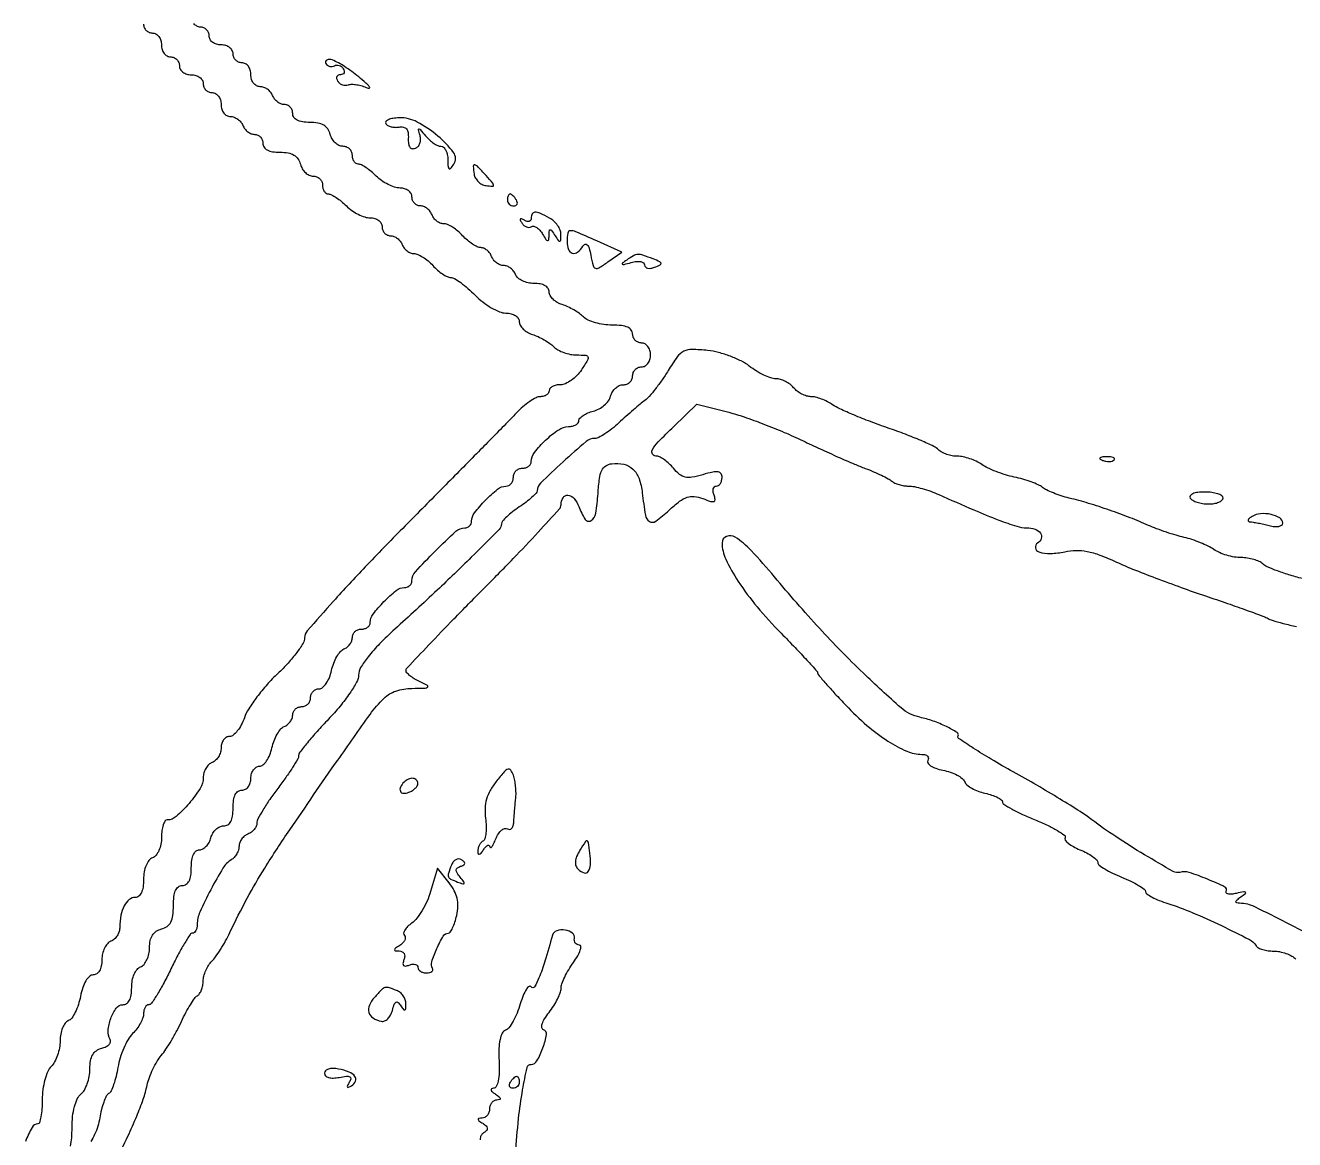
# Model space of a CAD drawing. Extents: x 166 to 1835, y 45 to 1905.
# Drawn here: x 431.2 to 644, y 687.4 to 874.3 of the extents above; entities that cross this region are included whole.
import ezdxf

# ---------------------------------------------------------------- set-up
doc = ezdxf.new("R2010")
doc.units = 0

msp = doc.modelspace()

# ---------------------------------------------------------------- linework, layer by layer
for points in [[(451, 874.5, 0.099038), (451.114514, 873.927543, 0.097945), (451.440625, 873.440625, 0.097945), (451.927543, 873.114514, 0.099038), (452.5, 873, -0.130775), (453.075754, 872.846791, -0.10214), (453.5625, 872.416667, -0.08892), (453.888136, 871.769411, -0.072314), (454, 871, 0.072314), (454.111864, 870.230589, 0.08892), (454.4375, 869.583333, 0.10214), (454.924246, 869.153209, 0.130775), (455.5, 869, -0.099038), (456.072457, 868.885486, -0.097945), (456.559375, 868.559375, -0.097945), (456.885486, 868.072457, -0.099038), (457, 867.5, 0.130775), (457.153209, 866.924246, 0.10214), (457.583333, 866.4375, 0.08892), (458.230589, 866.111864, 0.072314), (459, 866, -0.072314), (459.769411, 865.888136, -0.08892), (460.416667, 865.5625, -0.10214), (460.846791, 865.075754, -0.130775), (461, 864.5, 0.099038), (461.114514, 863.927543, 0.097945), (461.440625, 863.440625, 0.097945), (461.927543, 863.114514, 0.099038), (462.5, 863, -0.130775), (463.075754, 862.846791, -0.10214), (463.5625, 862.416667, -0.08892), (463.888136, 861.769411, -0.072314), (464, 861, 0.072147), (464.112827, 860.222142, 0.0916), (464.441423, 859.576502, 0.104802), (464.937304, 859.151582, 0.125565), (465.531385, 859, -0.088478), (466.159833, 858.887915, -0.06652), (466.782009, 858.559375, -0.065663), (467.303843, 858.073415, -0.081035), (467.638374, 857.5, 0.074185), (467.962529, 856.926569, 0.064359), (468.454091, 856.440625, 0.06686), (469.031441, 856.111903, 0.096313), (469.606989, 856, -0.106859), (470.13847, 855.885101, -0.099462), (470.590803, 855.559375, -0.095925), (470.894051, 855.07263, -0.091732), (471, 854.5, 0.149326), (471.196452, 853.856873, 0.125192), (471.730561, 853.380056, 0.083999), (472.626644, 853.090948, 0.036137), (473.883369, 853, -0.041839), (475.237546, 852.886488, -0.091163), (476.213522, 852.531244, -0.111474), (476.877426, 851.909102, -0.085218), (477.289749, 851, 0.070024), (477.608997, 850.235545, 0.069688), (478.127252, 849.5875, 0.075597), (478.758114, 849.150168, 0.114309), (479.40638, 849, -0.093023), (480.014716, 848.885834, -0.096327), (480.531874, 848.559375, -0.099226), (480.878, 848.072328, -0.105398), (481, 847.5, 0.064853), (481.074694, 846.926543, 0.082425), (481.29375, 846.440625, 0.098894), (481.618646, 846.115568, 0.148195), (482, 846, -0.120635), (482.512642, 845.874488, -0.026952), (483.29375, 845.4125, -0.026473), (484.160928, 844.765585, -0.022886), (485, 844, 0.043841), (485.912834, 843.234602, 0.036641), (487, 842.5875, 0.038133), (488.089956, 842.142753, 0.077955), (489, 842, -0.072314), (489.769411, 841.888136, -0.08892), (490.416667, 841.5625, -0.10214), (490.846791, 841.075754, -0.130775), (491, 840.5, 0.091732), (491.105949, 839.92737, 0.095925), (491.409197, 839.440625, 0.099462), (491.86153, 839.114899, 0.106859), (492.393011, 839, -0.096313), (492.968559, 838.888097, -0.06686), (493.545909, 838.559375, -0.064359), (494.037471, 838.073431, -0.074185), (494.361626, 837.5, 0.073352), (494.684531, 836.926565, 0.064164), (495.172463, 836.440625, 0.066866), (495.744433, 836.11187, 0.097339), (496.313628, 836, -0.103819), (496.967403, 835.862772, -0.036698), (497.817388, 835.4125, -0.03453), (498.705816, 834.765345, -0.034176), (499.5, 834, 0.029486), (500.279523, 833.234569, 0.03189), (501.124434, 832.5875, 0.033678), (501.913485, 832.133123, 0.11428), (502.488321, 832, -0.135452), (503.116787, 831.826564, -0.022332), (504.177298, 831.12691, -0.02314), (505.380262, 830.165775, -0.018614), (506.583333, 829.027778, 0.034152), (507.865453, 827.888317, 0.033065), (509.304167, 826.920486, 0.03488), (510.683494, 826.243385, 0.093839), (511.75, 826.027778, -0.059094), (512.627284, 825.912731, -0.082001), (513.352513, 825.595728, -0.101195), (513.829722, 825.126075, -0.149007), (514, 824.567388, 0.133094), (514.162544, 823.967569, 0.068257), (514.647237, 823.35018, 0.060276), (515.360724, 822.809453, 0.055251), (516.20336, 822.435456, -0.032051), (517.147025, 822.06791, -0.022315), (518.161354, 821.539692, -0.022588), (519.092733, 820.942831, -0.042607), (519.774789, 820.368068, 0.071709), (520.475945, 819.843598, 0.038801), (521.461152, 819.40187, 0.037694), (522.555439, 819.100696, 0.048343), (523.594482, 819, -0.016897), (525.126123, 818.948223, -0.306215), (525.493353, 818.662106, -0.217579), (525.432463, 818.129658, -0.009424), (524.408043, 816.5, -0.047756), (523.641769, 815.543608, -0.045714), (522.697445, 814.734375, -0.049205), (521.725392, 814.17934, -0.105511), (520.88499, 814, 0.051079), (520.163727, 813.926124, 0.071023), (519.553716, 813.70625, 0.091097), (519.1436, 813.381704, 0.181881), (519, 813, -0.143944), (518.887893, 812.618657, -0.099491), (518.572727, 812.29375, -0.083889), (518.101462, 812.074816, -0.066978), (517.545455, 812, 0.119586), (516.815691, 811.82293, 0.029889), (515.753463, 811.192188, 0.028818), (514.591054, 810.302595, 0.025494), (513.487611, 809.25, -0.004624), (511.750478, 807.44864, -0.000322), (506.819148, 802.435205, -0.000458), (500.92959, 796.466241, -0.000344), (494.442156, 789.912399, 0.00496), (488.140504, 783.427602, 0.007629), (482.829883, 777.679969, 0.003228), (478.427327, 772.702525, 0.181383), (478, 771.563312, -0.138444), (477.736355, 770.629388, -0.023064), (476.678283, 769.070783, -0.023772), (475.223281, 767.308043, -0.019077), (473.500539, 765.551682, 0.021815), (471.697477, 763.693192, 0.019771), (470.00015, 761.62448, 0.020224), (468.629546, 759.651381, 0.057878), (467.902714, 758.150769, -0.037128), (467.37909, 756.94486, -0.046777), (466.715105, 755.925538, -0.054124), (466.017506, 755.218936, -0.172601), (465.402175, 755, 0.133978), (464.867465, 754.854102, 0.100467), (464.411889, 754.443928, 0.087306), (464.105331, 753.83037, 0.072423), (464, 753.106989, -0.07271), (463.887915, 752.340293, -0.064008), (463.559375, 751.600966, -0.066864), (463.073537, 750.999607, -0.098143), (462.5, 750.638374, 0.102341), (461.926396, 750.270405, 0.066772), (461.440625, 749.648486, 0.063148), (461.112027, 748.879066, 0.069485), (461, 748.076839, -0.142705), (460.476514, 746.28004, -0.035007), (458.626063, 743.778942, -0.033616), (456.477309, 741.581377, -0.184404), (454.954545, 741, 0.256504), (454.587668, 740.798534, 0.062013), (454.280398, 740.150178, 0.048425), (454.069443, 739.215274, 0.031298), (454, 738.106989, -0.045886), (453.891905, 736.931597, -0.056246), (453.570636, 735.877318, -0.065461), (453.088394, 735.070802, -0.134491), (452.5, 734.638374, 0.136118), (451.901561, 734.195612, 0.067387), (451.421176, 733.373225, 0.056447), (451.105577, 732.28116, 0.042163), (451, 731.031385, -0.034111), (450.912101, 729.744479, -0.073722), (450.635118, 728.794035, -0.111223), (450.190566, 728.212022, -0.176029), (449.606989, 728, 0.174432), (448.57872, 727.630016, 0.099659), (447.737509, 726.592645, 0.074377), (447.183713, 724.997784, 0.046466), (447, 723.025201, -0.075792), (446.887878, 722.289777, -0.064712), (446.559375, 721.576941, -0.066826), (446.07349, 720.993631, -0.09438), (445.5, 720.638374, 0.125259), (444.925762, 720.232199, 0.06413), (444.440625, 719.488259, 0.057561), (444.111542, 718.542288, 0.055002), (444, 717.531385, -0.046498), (443.902736, 716.487752, -0.084128), (443.606335, 715.685039, -0.113854), (443.139756, 715.182501, -0.15005), (442.545313, 715, 0.185838), (441.906476, 714.754067, 0.075107), (441.305146, 714.019358, 0.055795), (440.79114, 712.882099, 0.031903), (440.419044, 711.420161, -0.03176), (440.060864, 710.011214, -0.03742), (439.541206, 708.73705, -0.040735), (438.948158, 707.755455, -0.145893), (438.373731, 707.313173, 0.145402), (437.846951, 706.908383, 0.059455), (437.403534, 706.112033, 0.052037), (437.101686, 705.082931, 0.045363), (437, 703.96444, -0.046312), (436.889506, 702.774065, -0.037259), (436.559375, 701.531072, -0.03855), (436.075223, 700.420619, -0.074434), (435.5, 699.642857, 0.094986), (434.914898, 698.780222, 0.035915), (434.434211, 697.398496, 0.033532), (434.109009, 695.760232, 0.032241), (434, 694.071429, -0.017329), (433.945873, 692.510185, -0.028137), (433.779688, 691.19369, -0.027386), (433.543179, 690.212737, -0.328354), (433.25, 689.992198, 0.270372), (432.310406, 689.430867, 0.029583), (431.183864, 687.068737, 0.03485)], [(438.753401, 686.285907, 0.029329), (438.939408, 687.699543, 0.018049), (439, 689.377555, -0.026785), (439.101027, 691.262054, -0.038419), (439.406759, 692.905617, -0.045033), (439.880674, 694.201015, -0.109775), (440.5, 695, 0.091544), (441.0755, 695.689541, 0.0428), (441.559375, 696.751986, 0.04049), (441.889139, 697.987219, 0.045017), (442, 699.216064, -0.039372), (442.110809, 700.62109, -0.090342), (442.461097, 701.618945, -0.113188), (443.07884, 702.291136, -0.086814), (443.988753, 702.70731, 0.05058), (444.707799, 702.97538, 0.087085), (445.222084, 703.351658, 0.129116), (445.455468, 703.770272, 0.204105), (445.394609, 704.170526, -0.161797), (445.04545, 705.643415, -0.065448), (445.499047, 707.683691, -0.068042), (446.423807, 709.43704, -0.241956), (447.519052, 710, 0.153375), (448.15078, 710.198451, 0.122841), (448.622024, 710.738372, 0.082381), (448.909361, 711.639304, 0.036101), (449, 712.893011, -0.045886), (449.108095, 714.068403, -0.056246), (449.429364, 715.122682, -0.065461), (449.911606, 715.929198, -0.134491), (450.5, 716.361626, 0.128896), (451.074382, 716.774104, 0.063427), (451.559375, 717.539242, 0.056588), (451.888548, 718.515499, 0.053088), (452, 719.562235, -0.050625), (452.121568, 720.759824, -0.091166), (452.490286, 721.67195, -0.104306), (453.117058, 722.313373, -0.083521), (454, 722.710251, 0.089365), (454.947986, 723.149655, 0.121928), (455.563573, 723.857432, 0.088252), (455.899176, 724.953436, 0.030283), (456, 726.616631, -0.027079), (456.083359, 728.154667, -0.077408), (456.360836, 729.186105, -0.129037), (456.834785, 729.779489, -0.161425), (457.5, 730, 0.152103), (458.148955, 730.202091, 0.12651), (458.625, 730.75, 0.082504), (458.911037, 731.677925, 0.033607), (459, 733, -0.034859), (459.088299, 734.264964, -0.073302), (459.365281, 735.207845, -0.109511), (459.807189, 735.788885, -0.177434), (460.383369, 736, 0.129214), (460.951305, 736.149263, 0.073972), (461.514007, 736.5875, 0.065681), (461.986593, 737.235306, 0.060903), (462.289749, 738, -0.070024), (462.608997, 738.764455, -0.069688), (463.127252, 739.4125, -0.075597), (463.758114, 739.849832, -0.114309), (464.40638, 740, 0.134508), (465.114532, 740.194014, 0.137781), (465.617198, 740.720627, 0.089528), (465.910512, 741.637181, 0.032796), (466, 743, -0.033607), (466.088963, 744.322075, -0.082504), (466.375, 745.25, -0.12651), (466.851045, 745.797909, -0.152103), (467.5, 746, 0.130775), (468.075754, 746.153209, 0.10214), (468.5625, 746.583333, 0.08892), (468.888136, 747.230589, 0.072314), (469, 748, -0.069306), (469.106467, 748.764404, -0.085408), (469.417285, 749.4125, -0.1), (469.878837, 749.845831, -0.139529), (470.420545, 750, 0.179807), (471.013668, 750.220422, 0.065126), (471.621719, 750.901099, 0.054101), (472.152299, 751.893589, 0.041684), (472.514841, 753.06757, -0.036696), (472.876431, 754.281216, -0.040032), (473.403603, 755.392495, -0.04368), (474.00717, 756.255568, -0.127386), (474.594296, 756.674558, 0.078828), (475.131665, 756.984909, 0.0653), (475.587074, 757.46472, 0.066683), (475.895001, 758.034143, 0.090889), (476, 758.606989, -0.106859), (476.114899, 759.13847, -0.099462), (476.440625, 759.590803, -0.095925), (476.92737, 759.894051, -0.091732), (477.5, 760, 0.099038), (478.072457, 760.114514, 0.097945), (478.559375, 760.440625, 0.097945), (478.885486, 760.927543, 0.099038), (479, 761.5, -0.093615), (479.108153, 762.072583, -0.096504), (479.417285, 762.559375, -0.099113), (479.878521, 762.885198, -0.10474), (480.420545, 763, 0.179807), (481.013668, 763.220422, 0.065126), (481.621719, 763.901099, 0.054101), (482.152299, 764.893589, 0.041684), (482.514841, 766.06757, -0.036696), (482.876431, 767.281216, -0.040032), (483.403603, 768.392495, -0.04368), (484.00717, 769.255568, -0.127386), (484.594296, 769.674558, 0.078828), (485.131665, 769.984909, 0.0653), (485.587074, 770.46472, 0.066683), (485.895001, 771.034143, 0.090889), (486, 771.606989, -0.106859), (486.114899, 772.13847, -0.099462), (486.440625, 772.590803, -0.095925), (486.92737, 772.894051, -0.091732), (487.5, 773, 0.072285), (488.073203, 773.083304, 0.087226), (488.559375, 773.325784, 0.100452), (488.88439, 773.686124, 0.134215), (489, 774.109053, -0.165283), (489.475867, 775.509277, -0.029896), (491.303315, 777.614066, -0.029821), (493.367677, 779.485479, -0.167277), (494.75, 779.982723, 0.087912), (495.227287, 780.074116, 0.093425), (495.632812, 780.323234, 0.098552), (495.904201, 780.68992, 0.110616), (496, 781.117647, -0.186429), (496.583693, 782.628696, -0.012037), (499.895784, 786.104216, -0.012037), (503.371304, 789.416307, -0.186429), (504.882353, 790, 0.098252), (505.308903, 790.084636, 0.097756), (505.671691, 790.325784, 0.098127), (505.914645, 790.685809, 0.09983), (506, 791.109053, -0.165283), (506.475867, 792.509277, -0.029896), (508.303315, 794.614066, -0.029821), (510.367677, 796.485479, -0.167277), (511.75, 796.982723, 0.11869), (512.226814, 797.104522, 0.099152), (512.632812, 797.43555, 0.090984), (512.905513, 797.92578, 0.081725), (513, 798.5, -0.099038), (513.114514, 799.072457, -0.097945), (513.440625, 799.559375, -0.097945), (513.927543, 799.885486, -0.099038), (514.5, 800, 0.072285), (515.073203, 800.083304, 0.087226), (515.559375, 800.325784, 0.100452), (515.88439, 800.686124, 0.134215), (516, 801.109053, -0.16729), (516.529309, 802.646795, -0.038371), (518.408056, 804.705508, -0.038907), (520.597386, 806.463631, -0.14831), (522.25, 806.982723, 0.054044), (522.919474, 807.061992, 0.073266), (523.485937, 807.283078, 0.092448), (523.866334, 807.605276, 0.172602), (524, 807.980948, -0.192335), (524.167392, 808.400007, -0.057116), (524.706621, 808.851093, -0.048115), (525.484672, 809.262469, -0.036092), (526.405517, 809.565642, 0.063022), (527.362748, 809.938881, 0.05417), (528.251542, 810.554659, 0.056763), (528.943177, 811.307179, 0.093794), (529.311897, 812.084694, -0.073052), (529.622792, 812.816714, -0.070764), (530.133758, 813.437379, -0.075793), (530.759788, 813.856038, -0.109977), (531.40638, 814, 0.093023), (532.014716, 814.114166, 0.096327), (532.531874, 814.440625, 0.099226), (532.878, 814.927672, 0.105398), (533, 815.5, -0.099038), (533.114514, 816.072457, -0.097945), (533.440625, 816.559375, -0.097945), (533.927543, 816.885486, -0.099038), (534.5, 817, 0.130775), (535.075754, 817.153209, 0.10214), (535.5625, 817.583333, 0.08892), (535.888136, 818.230589, 0.072314), (536, 819, 0.072314), (535.888136, 819.769411, 0.08892), (535.5625, 820.416667, 0.10214), (535.075754, 820.846791, 0.130775), (534.5, 821, -0.099038), (533.927543, 821.114514, -0.097945), (533.440625, 821.440625, -0.097945), (533.114514, 821.927543, -0.099038), (533, 822.5, 0.162536), (532.77733, 823.16689, 0.129181), (532.178571, 823.640625, 0.076807), (531.135028, 823.917221, 0.026452), (529.571429, 824, -0.03567), (528.158467, 824.10093, -0.033817), (526.74813, 824.40187, -0.035663), (525.538756, 824.842137, -0.091497), (524.774789, 825.368068, 0.042607), (524.092733, 825.942831, 0.022588), (523.161354, 826.539692, 0.022315), (522.147025, 827.06791, 0.032051), (521.20336, 827.435456, -0.055251), (520.360724, 827.809453, -0.060276), (519.647237, 828.35018, -0.068257), (519.162544, 828.967569, -0.133094), (519, 829.567388, 0.154546), (518.816028, 830.148372, 0.11107), (518.308257, 830.608515, 0.082239), (517.503564, 830.903063, 0.046729), (516.468615, 831, -0.055002), (515.457712, 831.111542, -0.057561), (514.511741, 831.440625, -0.06413), (513.767801, 831.925762, -0.125259), (513.361626, 832.5, 0.075752), (513.035112, 833.073424, 0.064704), (512.53669, 833.559375, 0.066827), (511.949174, 833.888042, 0.094426), (511.361626, 834, -0.094426), (510.774079, 834.111958, -0.066827), (510.186563, 834.440625, -0.064704), (509.68814, 834.926576, -0.075752), (509.361626, 835.5, 0.066335), (509.049157, 836.073493, 0.062181), (508.591437, 836.559375, 0.066534), (508.064266, 836.888534, 0.106724), (507.547999, 837, -0.110949), (506.949237, 837.13452, -0.034692), (506.141964, 837.5875, -0.032745), (505.283939, 838.2346, -0.030909), (504.5, 839, 0.034176), (503.705816, 839.765345, 0.03453), (502.817388, 840.4125, 0.036698), (501.967403, 840.862772, 0.103819), (501.313628, 841, -0.097339), (500.744433, 841.11187, -0.066866), (500.172463, 841.440625, -0.064164), (499.684531, 841.926565, -0.073352), (499.361626, 842.5, 0.074185), (499.037471, 843.073431, 0.064359), (498.545909, 843.559375, 0.06686), (497.968559, 843.888097, 0.096313), (497.393011, 844, -0.106859), (496.86153, 844.114899, -0.099462), (496.409197, 844.440625, -0.095925), (496.105949, 844.92737, -0.091732), (496, 845.5, 0.130775), (495.846791, 846.075754, 0.10214), (495.416667, 846.5625, 0.08892), (494.769411, 846.888136, 0.072314), (494, 847, -0.077955), (493.089956, 847.142753, -0.038133), (492, 847.5875, -0.036641), (490.912834, 848.234602, -0.043841), (490, 849, 0.022886), (489.160928, 849.765585, 0.026473), (488.29375, 850.4125, 0.026952), (487.512642, 850.874488, 0.120635), (487, 851, -0.148195), (486.618646, 851.115568, -0.098894), (486.29375, 851.440625, -0.082425), (486.074694, 851.926543, -0.064853), (486, 852.5, 0.105398), (485.878, 853.072328, 0.099226), (485.531874, 853.559375, 0.096327), (485.014716, 853.885834, 0.093023), (484.40638, 854, -0.114309), (483.758114, 854.150168, -0.075597), (483.127252, 854.5875, -0.069688), (482.608997, 855.235545, -0.070024), (482.289749, 856, 0.085218), (481.877426, 856.909102, 0.111474), (481.213522, 857.531244, 0.091163), (480.237546, 857.886488, 0.041839), (478.883369, 858, -0.036137), (477.626644, 858.090948, -0.083999), (476.730561, 858.380056, -0.125192), (476.196452, 858.856873, -0.149326), (476, 859.5, 0.091732), (475.894051, 860.07263, 0.095925), (475.590803, 860.559375, 0.099462), (475.13847, 860.885101, 0.106859), (474.606989, 861, -0.096313), (474.031441, 861.111903, -0.06686), (473.454091, 861.440625, -0.064359), (472.962529, 861.926569, -0.074185), (472.638374, 862.5, 0.081035), (472.303843, 863.073415, 0.065663), (471.782009, 863.559375, 0.06652), (471.159833, 863.887915, 0.088478), (470.531385, 864, -0.125565), (469.937304, 864.151582, -0.104802), (469.441423, 864.576502, -0.0916), (469.112827, 865.222142, -0.072147), (469, 866, 0.072314), (468.888136, 866.769411, 0.08892), (468.5625, 867.416667, 0.10214), (468.075754, 867.846791, 0.130775), (467.5, 868, -0.099038), (466.927543, 868.114514, -0.097945), (466.440625, 868.440625, -0.097945), (466.114514, 868.927543, -0.099038), (466, 869.5, 0.130775), (465.846791, 870.075754, 0.10214), (465.416667, 870.5625, 0.08892), (464.769411, 870.888136, 0.072314), (464, 871, -0.072314), (463.230589, 871.111864, -0.08892), (462.583333, 871.4375, -0.10214), (462.153209, 871.924246, -0.130775), (462, 872.5, 0.099038), (461.885486, 873.072457, 0.097945), (461.559375, 873.559375, 0.097945), (461.072457, 873.885486, 0.099038), (460.5, 874, -0.130775), (459.924246, 874.153209, -0.10214), (459.4375, 874.583333, -0.08892)], [(645.606947, 781.398204, -0.011579), (643.273087, 782.045306, -0.014344), (641.134499, 782.759514, -0.012695), (639.387912, 783.449824, -0.0962), (638.656947, 783.943053, 0.089818), (638.071077, 784.349261, 0.036036), (637.153339, 784.689522, 0.034197), (636.086828, 784.92202, 0.036585), (635.022506, 785, -0.043393), (633.891548, 785.098337, -0.02879), (632.622728, 785.396799, -0.028985), (631.414718, 785.833033, -0.04903), (630.472506, 786.350805, 0.035605), (629.503327, 786.917731, 0.017434), (628.198174, 787.505655, 0.0172), (626.79289, 788.024966, 0.02388), (625.5, 788.385333, -0.016274), (624.134746, 788.743592, -0.009136), (622.5, 789.26264, -0.009109), (620.866368, 789.847751, -0.014673), (619.5, 790.411788, 0.012672), (616.410393, 791.701677, 0.009551), (612.954721, 792.967213, 0.009549), (609.452401, 794.100125, 0.012648), (606.221651, 794.988901, -0.017365), (604.876951, 795.372502, -0.016817), (603.547457, 795.852156, -0.016996), (602.407784, 796.352738, -0.057548), (601.721651, 796.78561, 0.06409), (601.023158, 797.213654, 0.0178), (599.830735, 797.698497, 0.017662), (598.429541, 798.155493, 0.017677), (597, 798.512302, -0.022272), (595.51542, 798.897368, -0.017639), (593.948701, 799.440311, -0.017975), (592.529003, 800.048628, -0.041788), (591.527494, 800.627774, 0.041388), (590.620362, 801.153311, 0.028927), (589.524147, 801.596909, 0.029306), (588.415892, 801.901346, 0.052421), (587.477494, 802, -0.046377), (586.600909, 802.081482, -0.037274), (585.685325, 802.324939, -0.038559), (584.867166, 802.681982, -0.074345), (584.293825, 803.106175, 0.086506), (583.499779, 803.664484, 0.008463), (581.35534, 804.630657, 0.01051), (578.737064, 805.692753, 0.008137), (575.843825, 806.742548, -0.007548), (572.887598, 807.81126, -0.008475), (570.077825, 808.930066, -0.007886), (567.721177, 809.958998, -0.044389), (566.527494, 810.636373, 0.033911), (565.650849, 811.158385, 0.027436), (564.648241, 811.599435, 0.028235), (563.674411, 811.903999, 0.061742), (562.899938, 812, -0.074974), (562.175282, 812.109275, -0.044534), (561.365374, 812.440625, -0.043459), (560.598451, 812.925965, -0.056809), (560, 813.5, 0.059437), (559.395186, 814.074084, 0.043851), (558.60888, 814.559375, 0.0446), (557.770756, 814.890414, 0.07188), (557.012414, 815, -0.083651), (556.158155, 815.143926, -0.028167), (554.985737, 815.626053, -0.02711), (553.725607, 816.315564, -0.027917), (552.560281, 817.131243, 0.05083), (551.216034, 817.983305, 0.026339), (549.391244, 818.777946, 0.025889), (547.411607, 819.403955, 0.035582), (545.576812, 819.744232, 0.022341), (542.944701, 819.922347, 0.124264), (541.574871, 819.60974, 0.118791), (540.486943, 818.678223, 0.019658), (538.947102, 816.362989, -0.014309), (537.93177, 814.800392, -0.014337), (536.829351, 813.299465, -0.014302), (535.794047, 812.047039, -0.053893), (535.045712, 811.358595, 0.014408), (534.264824, 810.746424, 0.004522), (533.131106, 809.786202, 0.004513), (531.884427, 808.691015, 0.004982), (530.698478, 807.608595, -0.020348), (529.534444, 806.609968, -0.024004), (528.353587, 805.766275, -0.023874), (527.304441, 805.159096, -0.119793), (526.649923, 805, 0.177787), (525.209987, 804.471286, 0.008674), (521.329211, 801.059748, 0.008088), (517.544815, 797.501111, 0.201649), (516.997125, 796.212874, -0.19158), (516.843757, 795.831777, -0.018492), (516.115533, 795.121907, -0.02141), (515.147162, 794.318033, -0.015287), (514, 793.5, 0.017385), (512.852986, 792.67479, 0.023757), (511.884467, 791.849153, 0.021845), (511.166257, 791.113912, 0.183637), (511.002875, 790.688606, -0.196516), (510.596464, 789.704466, -0.002735), (505.946743, 785.052768, -0.00689), (500.233963, 779.553452, -0.00383), (493.127299, 773, 0.014403), (490.568246, 770.538036, 0.026516), (488.657168, 768.371845, 0.030999), (487.39644, 766.559981, 0.133239), (487.03528, 765.308808, -0.122162), (486.723404, 764.132744, -0.023694), (485.566467, 762.244539, -0.023508), (483.948461, 760.089906, -0.018315), (482, 757.902715, 0.008066), (480.08426, 755.839007, 0.011747), (478.46875, 753.954171, 0.007379), (477.189202, 752.34028, 0.165383), (477, 751.783916, -0.133919), (476.848517, 751.228482, -0.008809), (475.971875, 749.799043, -0.012265), (474.840727, 748.117919, -0.00883), (473.5, 746.296206, 0.012141), (472.159644, 744.449509, 0.01578), (471.028125, 742.691935, 0.013446), (470.179997, 741.188249, 0.12227), (470, 740.463187, -0.105906), (469.888491, 739.942639, -0.066589), (469.559375, 739.411849, -0.062367), (469.073487, 738.951688, -0.066907), (468.5, 738.638374, 0.078593), (467.926583, 738.307561, 0.065258), (467.440625, 737.796605, 0.066697), (467.112037, 737.190528, 0.091152), (467, 736.581075, -0.076638), (466.903477, 735.955042, -0.053544), (466.616358, 735.299719, -0.053197), (466.193633, 734.715315, -0.07234), (465.693985, 734.29969, 0.118974), (464.307449, 732.910763, 0.015921), (462.252566, 729.287152, 0.01666), (460.438037, 725.537571, 0.104728), (460, 723.469206, -0.051411), (459.942045, 722.907048, -0.071337), (459.769618, 722.431579, -0.091381), (459.515071, 722.111985, -0.180925), (459.215722, 722, 0.251978), (458.797134, 721.774748, 0.009722), (457.824784, 720.2375, 0.01532), (456.730754, 718.299468, 0.009974), (455.58194, 716, -0.011014), (454.427212, 713.700668, -0.016763), (453.315026, 711.7625, -0.011463), (452.324103, 710.241434, -0.247492), (451.866218, 710, 0.168984), (451.535743, 709.885027, 0.094654), (451.254451, 709.559375, 0.075319), (451.064239, 709.073781, 0.055804), (451, 708.5, -0.090314), (450.871628, 707.795096, -0.035927), (450.45838, 706.899005, -0.034086), (449.861769, 705.972435, -0.036312), (449.156188, 705.156188, 0.064854), (448.404373, 704.179182, 0.029071), (447.671649, 702.730322, 0.028177), (447.064754, 701.086888, 0.034147), (446.69162, 699.487103, -0.019817), (446.385305, 697.979913, -0.02492), (445.978008, 696.61486, -0.024366), (445.534701, 695.531833, -0.145646), (445.134003, 695.080915, 0.140265), (444.737304, 694.643867, 0.026926), (444.311695, 693.649678, 0.02678), (443.928353, 692.39761, 0.021875), (443.650249, 691.024372, -0.035805), (443.321964, 689.607315, -0.033813), (442.790171, 688.223233, -0.035644), (442.148377, 687.064154, -0.090869)], [(446.348145, 683.845708, 0.006725), (448.357182, 687.936548, 0.012473), (449.859016, 691.316681, 0.015287), (450.93094, 694.142202, 0.028418), (451.59671, 696.5, -0.033233), (451.975816, 697.794821, -0.022836), (452.56746, 699.20625, -0.023088), (453.265231, 700.51834, -0.042707), (453.966483, 701.5, 0.030005), (454.738435, 702.524645, 0.01225), (455.666819, 704.001584, 0.012069), (456.589589, 705.641487, 0.015094), (457.362004, 707.207522, -0.014294), (458.080972, 708.671098, -0.017164), (458.842526, 710.002648, -0.016003), (459.551166, 711.070575, -0.100174), (460.02676, 711.516539, 0.110563), (460.400018, 711.881242, 0.050432), (460.714111, 712.490526, 0.046524), (460.927897, 713.227827, 0.047345), (461, 713.987588, -0.06306), (461.103828, 714.807567, -0.039127), (461.418795, 715.726756, -0.038751), (461.879835, 716.599939, -0.055592), (462.425684, 717.282827, 0.041675), (463.083026, 718.059939, 0.014248), (463.905286, 719.287216, 0.014051), (464.739882, 720.699624, 0.015765), (465.460604, 722.104255, -0.012441), (468.366994, 727.86248, -0.0167), (471.300199, 732.918285, -0.010178), (475.511432, 739.353571, -0.001887), (483.540732, 751, -0.003641), (488.966957, 758.687392, -0.044609), (491.311682, 761.409309, -0.113953), (493.308427, 762.616068, -0.074516), (495.972241, 763.06768, 0.003593), (498.21202, 763.126755, 0.176933), (498.617968, 763.290685, 0.519519), (498.587419, 763.540825, 0.010405), (497.25, 764.220495, -0.023888), (496.38839, 764.688, -0.032182), (495.660937, 765.195619, -0.033526), (495.137128, 765.674498, -0.193137), (495, 766.01626, -0.190594), (495.189534, 766.495416, -0.000944), (498.81875, 770.350491, -0.004078), (503.01643, 774.720627, -0.002548), (508, 779.773182, 0.003695), (512.983012, 784.848404, 0.005804), (517.18125, 789.290053, 0.001892), (520.736469, 793.169312, 0.186637), (521, 793.850719, -0.134646), (521.328973, 795.050192, -0.291), (522.147721, 795.465135, -0.196133), (523.176343, 794.92355, -0.08407), (523.977122, 793.560174, 0.051257), (525.060047, 791.405634, 0.422831), (526.026417, 791.207161, 0.205419), (526.818958, 792.448839, 0.024708), (527.195209, 795.75, -0.015757), (527.435596, 798.257106, -0.076246), (527.828826, 799.62823, -0.141998), (528.482247, 800.382918, -0.112447), (529.5, 800.755728, -0.086661), (531.523274, 800.663166, -0.136796), (533.046114, 799.849903, -0.118494), (534.070048, 798.261162, -0.055941), (534.617283, 795.868436, 0.012989), (535.142274, 792.117304, 0.209875), (535.824473, 791.073258, 0.313892), (536.867804, 791.104598, 0.025459), (539.098967, 792.943211, -0.020571), (540.885652, 794.445095, -0.081181), (542.145221, 795.126456, -0.113484), (543.325728, 795.254279, -0.061372), (544.752369, 794.90405, 0.013716), (546.08365, 794.439272, 0.152272), (546.640057, 794.435801, 0.367451), (546.834993, 794.739568, 0.058235), (546.645529, 795.481353, -0.055174), (546.493207, 796.062897, -0.099009), (546.518486, 796.553898, -0.146546), (546.71144, 796.875916, -0.187125), (547.031385, 797, 0.146008), (547.400764, 797.110214, 0.099214), (547.715469, 797.42012, 0.083179), (547.92759, 797.883461, 0.065933), (548, 798.430194, 0.139264), (547.817261, 799.073557, 0.220889), (547.347368, 799.383098, 0.092515), (546.440644, 799.349715, 0.015532), (544.75, 798.913756, -0.0264), (542.95012, 798.491106, -0.098409), (541.792507, 798.51233, -0.119404), (540.853954, 798.968252, -0.048057), (539.839707, 799.983562, 0.029458), (539.124013, 800.755307, 0.032879), (538.347024, 801.407671, 0.034879), (537.61996, 801.866513, 0.123938), (537.089707, 802, -0.218991), (536.350229, 802.340193, -0.314171), (536.280948, 803.033252, -0.064422), (537.303461, 804.412787, -0.008469), (539.881795, 807.001196), (543.76359, 810.76835), (549.131795, 809.377676, -0.019576), (551.682577, 808.609171, -0.008734), (554.97934, 807.408568, -0.00863), (558.427335, 806.01548, -0.011567), (561.5, 804.627191, 0.003935), (564.436697, 803.245985, 0.00364), (567.471875, 801.874222, 0.003633), (570.19193, 800.692215, 0.012138), (572, 799.973414, -0.0111), (573.409614, 799.416404, -0.012145), (574.750937, 798.812882, -0.011645), (575.870758, 798.243506, -0.05761), (576.45, 797.839724, 0.075208), (576.948893, 797.51732, 0.034252), (577.678731, 797.246669, 0.032935), (578.502154, 797.061849, 0.038757), (579.298871, 797, -0.050586), (580.243146, 796.90422, -0.017896), (581.565593, 796.583453, -0.017552), (583.003119, 796.124797, -0.01973), (584.348871, 795.581967, 0.003957), (590.229385, 792.991458, 0.01114), (594.39473, 791.304769, 0.013668), (597.396536, 790.259309, 0.077103), (599.068101, 790, -0.083442), (600.47612, 789.763377, -0.154581), (601.397167, 789.078002, -0.242582), (601.525706, 788.217977, -0.174132), (600.909549, 787.444098, 0.300079), (600.537721, 786.642174, 0.286037), (601.124025, 785.954631, 0.085557), (603.07591, 785.68591, 0.047019), (605.474665, 785.994286, -0.052302), (607.337319, 786.213813, -0.052752), (609.199461, 786.040885, -0.041148), (611.343948, 785.423637, -0.017147), (614.123106, 784.259114, 0.012323), (616.839462, 783.08998, 0.004555), (620.721008, 781.572472, 0.004511), (624.989402, 779.992325, 0.005417), (629.033516, 778.585856, -0.002418), (632.757022, 777.315872, -0.003436), (636.053787, 776.148176, -0.001944), (638.824408, 775.133157, -0.049671), (639.54482, 774.781317, 0.068703), (640.217211, 774.483957, 0.005668), (642.067999, 773.976005, 0.0075), (644.300566, 773.426056, 0.00571)], [(647.880729, 721.075647, 0.003268), (637.425528, 726.370924, 0.113009), (634.760185, 727.015313, -0.068183), (634.284643, 727.08636, -0.394645), (634.166623, 727.285693, -0.164297), (634.357582, 727.602194, -0.020499), (635, 728.102059, 0.013342), (635.756052, 728.673164, 0.486858), (635.754353, 728.86244, 0.214479), (635.467821, 728.93047, 0.006583), (634.24862, 728.680005, -0.028709), (633.418174, 728.547369, -0.072577), (632.808568, 728.574161, -0.180648), (632.522876, 728.747855, -0.315007), (632.507829, 729.012667, 0.442847), (632.297635, 729.743075, 0.01641), (629.373362, 731.063015, 0.020672), (626.325538, 732.175003, 0.144637), (624.759744, 732.208233, -0.199232), (623.629605, 732.352827, -0.004522), (618.840547, 735.15631, -0.010893), (614.002801, 738.192299, -0.017126), (610, 741.028687, 0.020818), (608.040413, 742.395639, 0.005034), (604.68536, 744.486936, 0.005157), (600.784197, 746.809601, 0.005104), (596.822502, 749.059504, -0.006679), (593.141524, 751.165345, -0.011157), (590.109613, 753.04646, -0.004918), (587.647309, 754.686067, -0.401465), (587.559792, 755.096746, 0.416288), (587.421773, 755.672289, 0.023034), (585.630006, 756.652153, 0.02863), (583.405712, 757.585061, 0.032205), (581.17423, 758.215878, -0.127454), (578.008131, 759.802915, -0.012387), (571.640663, 765.651732, -0.015116), (564.339201, 773.139126, -0.011532), (556.793963, 781.75, 0.013597), (552.858211, 786.204362, 0.061085), (550.19868, 788.435019, 0.246693), (548.742255, 788.569647, 0.30366), (548, 787.460162, 0.112018), (548.615797, 784.745996, 0.03325), (550.716176, 781.014574, 0.029365), (553.868684, 776.761571, 0.020064), (557.910696, 772.305465, -0.003334), (560.24485, 769.899084, -0.005264), (562.211267, 767.800796, -0.001573), (563.886459, 765.963545, -0.186143), (564, 765.669129, 0.179013), (564.107877, 765.377473, 0.002355), (565.395313, 763.88947, 0.006417), (566.929391, 762.178021, 0.004127), (568.75, 760.231115, 0.02464), (572.296908, 756.850585, 0.034812), (575.789909, 754.236181, 0.040265), (578.968212, 752.530944, 0.103353), (581.509357, 752, -0.064563), (582.079695, 751.926046, -0.136263), (582.461805, 751.7028, -0.19144), (582.598802, 751.37223, -0.143001), (582.492741, 750.988255, 0.292396), (582.499466, 750.550402, 0.102916), (582.966172, 750.087415, 0.062367), (583.843268, 749.661873, 0.032448), (585.019672, 749.346066, -0.033632), (586.262714, 749.009214, -0.038502), (587.392098, 748.519907, -0.042024), (588.264448, 747.961, -0.138523), (588.669488, 747.418917, 0.129872), (589.060917, 746.876049, 0.042941), (589.877622, 746.314955, 0.039376), (590.930782, 745.82246, 0.035642), (592.08354, 745.481652, -0.024723), (593.200724, 745.177699, -0.036247), (594.14329, 744.792962, -0.039927), (594.819032, 744.388073, -0.242379), (595, 744.036688, 0.259289), (595.228512, 743.625662, 0.012827), (596.612628, 742.814062, 0.018015), (598.38594, 741.916276, 0.011769), (600.489796, 741.004141, -0.014208), (602.560664, 740.094283, -0.024236), (604.22682, 739.203756, -0.021828), (605.420945, 738.416338, -0.39298), (605.502506, 738.004054, 0.313494), (605.52314, 737.622363, 0.058614), (606.04308, 737.095391, 0.04434), (606.902007, 736.524759, 0.026276), (608.012709, 735.994736, -0.023673), (609.156766, 735.456085, -0.032696), (610.122483, 734.860348, -0.034211), (610.818875, 734.289667, -0.20685), (611, 733.870583, 0.233579), (611.213502, 733.438495, 0.024163), (612.175, 732.774155, 0.026061), (613.467581, 732.060957, 0.017871), (615, 731.383323, -0.016403), (616.532543, 730.711004, -0.024214), (617.825, 730.013909, -0.02142), (618.796003, 729.369537, -0.239973), (619, 728.968972, 0.249196), (619.203027, 728.586905, 0.02605), (620.101562, 728.046068, 0.027439), (621.313251, 727.483206, 0.018482), (622.75, 726.970049, -0.023119), (626.803079, 725.479927, -0.011961), (631.727195, 723.266394, -0.006762), (636.420833, 720.941483, -0.136791), (637.578382, 719.873175, 0.139693), (637.946903, 719.536931, 0.04264), (638.655568, 719.256495, 0.038971), (639.540978, 719.064364, 0.033958), (640.487588, 719, -0.048979), (641.493298, 718.901246, -0.037817), (642.555318, 718.605769, -0.038863), (643.513784, 718.172393, -0.070885), (644.199207, 717.657936, 0.046875)], [(513.345056, 685.021814, -0.00914), (513.875511, 690.899537, -0.016321), (514.5571, 695.70404, -0.010703), (515.298679, 699.459291, -0.352169), (515.971154, 700, 0.271205), (516.962957, 700.580673, 0.041022), (517.959637, 702.756984, 0.042669), (518.559518, 704.992405, 0.372394), (518.074707, 705.808431, -0.280802), (517.788789, 706.146826, -0.115509), (517.83622, 706.770036, -0.063384), (518.243472, 707.65206, -0.026846), (518.99443, 708.720049, 0.025054), (519.762037, 709.803449, 0.025656), (520.410864, 710.949854, 0.026482), (520.867652, 711.998636, 0.089693), (521, 712.730488, -0.087839), (521.133033, 713.481897, -0.023002), (521.607503, 714.615316, -0.022639), (522.276506, 715.876489, -0.02145), (523.068094, 717.09563, 0.023135), (523.7869, 718.210882, 0.048703), (524.214933, 719.146841, 0.091272), (524.308431, 719.767346, 0.404731), (524.068094, 720, -0.110338), (523.680366, 720.086617, -0.125438), (523.38719, 720.328167, -0.119552), (523.236348, 720.690895, -0.094348), (523.25, 721.117163, 0.296957), (522.919462, 722.002902, 0.122503), (521.68179, 722.515284, 0.112066), (520.273309, 722.410179, 0.256961), (519.556055, 721.670595, -0.006921), (518.291863, 717.288639, -0.023704), (517.297669, 714.496873, -0.044276), (516.521974, 712.999626, -0.553307), (515.998138, 713.003012, 0.426558), (515.649377, 713.077656, 0.101498), (515.185796, 712.602394, 0.048309), (514.658664, 711.575144, 0.021621), (514.159825, 710.139112, -0.024681), (513.613651, 708.597303, -0.029911), (512.94704, 707.215925, -0.030947), (512.261309, 706.14911, -0.143786), (511.68555, 705.709576, 0.188179), (511.136644, 705.209968, 0.062766), (510.773096, 704.165671, 0.044201), (510.586833, 702.637545, 0.019648), (510.599722, 700.606093, -0.018075), (510.618368, 698.641015, -0.043773), (510.453163, 697.200014, -0.067231), (510.132706, 696.282135, -0.278746), (509.655035, 695.984687, 0.134587), (509.344987, 695.895255, 0.353562), (509.272401, 695.69182, 0.133968), (509.487642, 695.379432, 0.031859), (510, 695, -0.021149), (510.621859, 694.559769, -0.167501), (510.8125, 694.269141, -0.405416), (510.704915, 694.081977, -0.066727), (510.25, 694.015313, 0.118755), (509.773192, 693.894248, 0.099323), (509.367188, 693.563873, 0.09112), (509.094491, 693.07407, 0.081749), (509, 692.5, -0.081749), (508.905509, 691.92593, -0.09112), (508.632812, 691.436127, -0.099323), (508.226808, 691.105752, -0.118755), (507.75, 690.984687, 0.036027), (507.203613, 690.938533, 0.404034), (507.084092, 690.780177, 0.207783), (507.225857, 690.53886, 0.016284), (507.856763, 690.109687, -0.043884), (508.427154, 689.673825, -0.171994), (508.632491, 689.288798, -0.220943), (508.525237, 688.923552, -0.074313), (508.090451, 688.555902, 0.081478), (507.70499, 688.220429, 0.091987), (507.466282, 687.792242, 0.100691), (507.409645, 687.339339, 0.119889)]]:
    msp.add_lwpolyline(points, format="xyb")
for points in [[(481.564335, 867.895903, 0.091677), (481.848954, 867.581943, 0.095907), (482.22278, 867.396589, 0.099472), (482.627235, 867.367912, 0.106922), (483, 867.5, -0.117181), (483.376993, 867.625047, -0.100558), (483.793158, 867.577624, -0.092847), (484.184813, 867.364134, -0.08344), (484.489919, 867.016312, -0.086767), (484.645155, 866.628186, -0.165631), (484.605103, 866.298542, -0.179156), (484.377295, 866.078941, -0.103494), (484, 866, 0.10856), (483.625083, 865.917628, 0.182085), (483.401519, 865.690744, 0.161528), (483.368133, 865.349468, 0.08289), (483.532624, 864.947214, 0.091637), (483.868577, 864.576567, 0.078674), (484.332419, 864.32637, 0.078814), (484.850054, 864.231994, 0.092535), (485.341641, 864.312086, -0.092632), (485.925608, 864.407115, -0.035598), (486.747232, 864.329167, -0.033735), (487.64919, 864.114937, -0.03531), (488.5, 863.783735, 0.181159), (488.842613, 863.755099, 0.531823), (488.90289, 863.938099, 0.046792), (488.273593, 864.609709, 0.010196), (487.063029, 865.637667, 0.024401), (484.682483, 867.390996, 0.049125), (482.62464, 868.482965, 0.20642), (481.738861, 868.467517, 0.452526)], [(491.609838, 857.822279, 0.127591), (491.939124, 857.507163, 0.061487), (492.483814, 857.285312, 0.055038), (493.144737, 857.18272, 0.051967), (493.825407, 857.22348, -0.089205), (494.568058, 857.212867, -0.173669), (495.071133, 856.913945, -0.137647), (495.342927, 856.300678, -0.048945), (495.387219, 855.334041, 0.042792), (495.417444, 854.432414, 0.125555), (495.639752, 853.857283, 0.200361), (496.035039, 853.611291, 0.132667), (496.574077, 853.6668, 0.121639), (497.030314, 853.984652, 0.093794), (497.339639, 854.508771, 0.085075), (497.455397, 855.158227, 0.07719), (497.355223, 855.832759, -0.008227), (497.069057, 856.809319, -0.523405), (497.166213, 856.925657, -0.196892), (497.394289, 856.807441, -0.003656), (498.278608, 855.75, 0.035196), (498.914484, 855.08034, 0.036314), (499.631737, 854.514063, 0.038874), (500.322647, 854.120301, 0.110521), (500.860243, 854, -0.188345), (501.296651, 853.829563, -0.088192), (501.669694, 853.339062, -0.068357), (501.925403, 852.61105, -0.048657), (502.015313, 851.75, 0.011348), (502.050735, 850.549617, 0.222761), (502.220467, 850.231831, 0.404852), (502.485399, 850.265792, 0.022868), (503.018712, 851, 0.315119), (502.964098, 852.946208, 0.057626), (500.358608, 855.722237, 0.054852), (496.866264, 858.072505, 0.128498), (493.823316, 858.775913, 0.030915), (492.804523, 858.683733, 0.063775), (492.036894, 858.463478, 0.118949), (491.633018, 858.160519, 0.321431)], [(506.421612, 849.333129, 0.09263), (506.646753, 848.67682, 0.072374), (507.109412, 848.080312, 0.071263), (507.731133, 847.632391, 0.084275), (508.419513, 847.408934, 0.016801), (509.480636, 847.289449, 0.435285), (509.671436, 847.464567, 0.18237), (509.53755, 847.827239, 0.005286), (508.431397, 849.075805, 0.00571), (506.982671, 850.640342, 0.172957), (506.512934, 850.878874, 0.473108), (506.278537, 850.657664, 0.019066)], [(512, 845, 0.105053), (512.081062, 844.618444, 0.099167), (512.311086, 844.29375, 0.09642), (512.654762, 844.076123, 0.093332), (513.059017, 844, 0.108972), (513.413961, 844.078288, 0.182303), (513.6254, 844.29375, 0.161196), (513.656512, 844.6179, 0.082592), (513.5, 845, 0.029505), (513.231006, 845.382774, 0.035638), (512.933975, 845.70625, 0.038439), (512.65171, 845.934461, 0.151918), (512.440983, 846, 0.210953), (512.272352, 845.92554, 0.081139), (512.129539, 845.70625, 0.061769), (512.032345, 845.382849, 0.042167)], [(516, 841.940983, -0.132745), (515.906838, 841.596262, -0.19028), (515.660863, 841.40265, -0.143226), (515.287383, 841.400314, -0.068937), (514.845492, 841.595492, 0.028948), (514.383813, 841.845132, 0.323892), (514.19018, 841.808164, 0.309012), (514.158708, 841.608429, 0.02762), (514.41459, 841.138197, 0.072616), (514.756422, 840.731164, 0.087419), (515.181035, 840.46915, 0.100489), (515.620313, 840.390043, 0.133648), (516.007638, 840.50472, -0.194268), (516.417993, 840.575084, -0.090705), (516.924552, 840.363979, -0.069127), (517.449492, 839.909294, -0.047974), (517.908131, 839.271032, 0.011486), (518.456423, 838.377107, 0.190003), (518.73519, 838.177201, 0.441925), (518.920554, 838.300148, 0.030619), (518.984904, 839, -0.013503), (519.03451, 839.862113, -0.38968), (519.184568, 840, -0.246147), (519.410146, 839.881787, -0.007917), (520, 839, 0.010614), (520.566956, 838.162256, 0.300974), (520.799609, 838.072043, 0.336657), (520.952901, 838.251645, 0.012031), (520.984687, 839.214816, 0.096904), (520.84815, 839.947353, 0.058007), (520.427313, 840.72999, 0.055039), (519.804341, 841.441409, 0.062637), (519.065741, 841.964816, 0.015552), (517.462603, 842.759677, 0.109678), (516.616769, 842.940587, 0.281932), (516.170357, 842.662341, 0.116479)], [(522, 838, 0.085522), (522.226498, 836.685475, 0.243571), (522.884762, 836.070143, 0.241009), (523.773478, 836.249493, 0.084273), (524.66978, 837.25, -0.149051), (525.043868, 837.573172, -0.330981), (525.39102, 837.494564, -0.110071), (525.704362, 836.906528, -0.021196), (525.978797, 835.7235, 0.015269), (526.359875, 833.987569, 0.241543), (526.746767, 833.547016, 0.236882), (527.335343, 833.599561, 0.014715), (528.84019, 834.593375), (531.18038, 836.239751), (526.980986, 838.119875, 0.003445), (523.477498, 839.659544, 0.108228), (522.556606, 839.838134, 0.361939), (522.114659, 839.451607, 0.039433)], [(532, 834.919181, 0.011991), (531.262105, 834.375733, 0.538239), (531.274156, 834.216446, 0.192299), (531.556159, 834.180214, 0.005506), (532.75, 834.501881, -0.038236), (533.639184, 834.680061, -0.074792), (534.359773, 834.659898, -0.120011), (534.824747, 834.454392, -0.233025), (535, 834.098772, 0.193912), (535.13719, 833.75833, 0.144677), (535.492585, 833.556118, 0.096171), (536.034644, 833.535409, 0.05326), (536.676885, 833.706251, 0.016882), (537.625465, 834.107493, 0.340789), (537.761104, 834.368047, 0.249101), (537.551512, 834.635235, 0.010996), (536.426885, 835.104581, 0.01213), (534.723263, 835.724736, 0.091935), (533.880206, 835.844829, 0.117691), (533.140393, 835.635164, 0.025092)], [(611.8125, 801.316886, 0.051402), (612.359369, 801.160852, 0.05415), (612.916927, 801.123424, 0.060344), (613.402231, 801.202593, 0.126455), (613.729167, 801.395833, 0.296942), (613.77538, 801.614691, 0.208169), (613.592839, 801.799335, 0.077125), (613.112848, 801.910055, 0.028489), (612.416667, 801.921053, 0.018894), (611.670344, 801.862007, 0.168741), (611.37858, 801.720685, 0.470617), (611.395823, 801.538436, 0.054073)], [(626.5, 795, 0.130646), (626.906663, 794.615492, 0.045439), (627.653525, 794.29375, 0.041396), (628.57934, 794.073842, 0.037634), (629.559017, 794, 0.039081), (630.49372, 794.07317, 0.058208), (631.282961, 794.29375, 0.076538), (631.820624, 794.617207, 0.222681), (632, 795, 0.257909), (631.787575, 795.384428, 0.061379), (631.101414, 795.70625, 0.048032), (630.112882, 795.927265, 0.031003), (628.940983, 796, 0.027979), (627.756294, 795.933656, 0.069343), (626.916013, 795.718784, 0.145541), (626.509855, 795.391769, 0.297719)], [(636.860698, 791.892745, 0.031943), (636.400073, 791.557872, 0.124054), (636.193455, 791.275364, 0.341776), (636.24562, 791.089794, 0.153474), (636.5, 791.001658, -0.032225), (637.030221, 790.951998, -0.008559), (637.867188, 790.804075, -0.008645), (638.815233, 790.602664, -0.008803), (639.75, 790.369714, 0.040005), (640.612181, 790.211158, 0.06925), (641.339062, 790.237612, 0.105333), (641.823016, 790.433466, 0.249055), (642, 790.766737, 0.260845), (641.501483, 791.657302, 0.083813), (640.045374, 792.243834, 0.073891), (638.275183, 792.364703, 0.121952)], [(510.132099, 747.440807, 0.03747), (509.117607, 745.930904, 0.058275), (508.5071, 744.488074, 0.06045), (508.25939, 742.982943, 0.044108), (508.337063, 741.288095, -0.026765), (508.442312, 739.982463, -0.035529), (508.389788, 738.792462, -0.038385), (508.207742, 737.855336, -0.189371), (507.891196, 737.432755, 0.083761), (507.55126, 737.134184, 0.054308), (507.266287, 736.693909, 0.052944), (507.07555, 736.187405, 0.066904), (507.015313, 735.690983, 0.102799), (507.095709, 735.327599, 0.37991), (507.292684, 735.239151, 0.147021), (507.597454, 735.445888, 0.027275), (508, 736, -0.031839), (508.379027, 736.511856, -0.106555), (508.707739, 736.765625, -0.297726), (508.928676, 736.73593, -0.197488), (509.048074, 736.5, 0.383705), (509.176378, 736.378175, 0.240429), (509.3763, 736.473559, 0.051801), (509.691687, 736.987711, 0.016324), (510.054928, 737.814245, -0.045328), (510.484089, 738.654906, -0.072727), (511.006672, 739.265597, -0.103478), (511.534961, 739.562188, -0.218093), (511.991541, 739.505228, 0.169333), (512.380641, 739.418997, 0.179192), (512.728244, 739.596448, 0.117602), (512.978144, 740.043169, 0.057532), (513.083333, 740.690983, -0.005936), (513.132158, 741.53325, -0.003101), (513.211934, 742.581236, -0.003083), (513.307074, 743.655384, -0.004713), (513.4041, 744.585564, 0.032551), (513.449052, 745.515917, 0.021207), (513.385393, 746.589864, 0.021336), (513.2333, 747.63669, 0.037624), (513.006998, 748.480049, 0.06217), (512.570725, 749.357192, 0.345863), (512.104309, 749.51129, 0.130117), (511.466974, 749.069957, 0.009962)], [(494.666667, 747.333333, 0.0791), (494.060596, 746.497758, 0.235886), (494.056232, 745.811011, 0.280386), (494.579788, 745.477556, 0.096999), (495.5, 745.638374, 0.048303), (496.073796, 745.924763, 0.053891), (496.559375, 746.307216, 0.061199), (496.891374, 746.723081, 0.13875), (497, 747.106989, 0.191777), (496.767855, 747.689978, 0.180985), (496.19172, 747.971699, 0.130128), (495.407226, 747.843408, 0.091378)], [(524.167898, 735.92156, 0.034438), (523.61417, 734.869066, 0.083421), (523.398368, 734.020419, 0.113458), (523.500336, 733.314189, 0.104391), (523.901231, 732.698769, 0.119419), (524.860314, 732.1138, 0.328661), (525.568199, 732.352404, 0.149431), (525.930067, 733.466936, 0.035084), (525.825244, 735.448035, 0.005394), (525.585562, 737.228828, 0.295127), (525.372483, 737.472492, 0.328962), (525.08379, 737.364708, 0.006171)], [(502.604785, 733.412469, 0.012866), (502.107734, 732.010345, 0.168123), (502.117629, 731.466269, 0.197026), (502.463888, 731.087346, 0.018736), (503.641444, 730.584097, 0.013231), (504.513244, 730.275761, 0.35424), (504.727639, 730.358279, 0.301218), (504.712009, 730.607419, 0.01123), (504.099706, 731.379862, -0.029289), (503.558993, 732.115015, -0.153136), (503.425796, 732.593146, -0.234572), (503.613882, 732.943209, -0.073934), (504.159008, 733.219669, 0.046755), (504.671956, 733.445786, 0.236445), (504.842812, 733.696707, 0.243285), (504.741993, 733.978261, 0.049057), (504.305531, 734.311172, 0.137233), (503.840739, 734.445233, 0.124175), (503.353853, 734.326581, 0.104605), (502.918292, 733.963735, 0.075484)], [(499.114586, 728.988116, -0.032114), (498.520909, 727.388118, -0.028931), (497.708997, 725.81845, -0.030098), (496.813587, 724.496559, -0.076205), (495.97706, 723.696485, 0.039915), (495.276571, 723.117404, 0.065452), (494.799684, 722.514837, 0.094358), (494.605617, 721.984202, 0.241501), (494.727401, 721.605932, -0.184481), (494.882081, 721.26006, -0.122266), (494.800025, 720.827911, -0.088537), (494.481376, 720.369641, -0.055728), (493.97104, 719.96094, 0.012582), (493.230396, 719.466025, 0.212235), (493.083057, 719.219272, 0.413912), (493.209297, 719.058233, 0.02745), (493.856989, 719.015313, -0.112653), (494.342746, 718.898681, -0.153771), (494.665383, 718.588849, -0.136393), (494.775295, 718.118103, -0.081346), (494.657916, 717.550928, 0.051615), (494.492937, 716.938818, 0.240886), (494.601855, 716.601855, 0.240886), (494.938818, 716.492937, 0.051615), (495.550928, 716.657916, -0.056243), (496.105779, 716.801983, -0.100558), (496.574335, 716.774415, -0.147458), (496.881704, 716.585112, -0.183513), (497, 716.273655, 0.152664), (497.112108, 715.915041, 0.098161), (497.427703, 715.609553, 0.080886), (497.899299, 715.403454, 0.06273), (498.456011, 715.333333, 0.051791), (498.980651, 715.387822, 0.112482), (499.346634, 715.556113, 0.186697), (499.497919, 715.804741, 0.184828), (499.443307, 716.091731, -0.218447), (499.309136, 717.173162, -0.028307), (500.157681, 719.40515, -0.027248), (501.243233, 721.519217, -0.266539), (502.08106, 722, 0.251233), (502.415559, 722.179398, 0.036008), (502.810945, 722.879243, 0.033784), (503.191373, 723.846481, 0.02275), (503.498499, 724.993167, 0.044344), (503.695372, 726.527983, 0.067343), (503.567252, 727.864945, 0.06669), (503.0868, 729.129071, 0.042558), (502.221842, 730.445103), (500.287774, 732.903871)], [(489.705578, 711.227161, 0.081886), (488.858596, 709.912003, 0.172639), (488.778579, 708.716671, 0.18235), (489.466903, 707.784036, 0.092414), (490.836113, 707.221296, 0.153684), (491.388214, 707.276321, 0.091888), (491.942077, 707.645225, 0.076077), (492.414022, 708.268501, 0.060186), (492.724851, 709.05583, -0.021738), (493.03685, 710.067132, -0.18198), (493.340703, 710.425881, -0.332992), (493.683751, 710.379339, -0.057085), (494.123425, 709.834535, 0.018543), (494.568703, 709.186528, 0.330168), (494.797142, 709.117396, 0.296216), (494.94991, 709.317978, 0.016405), (494.984687, 710.143011, 0.087593), (494.872255, 710.816475, 0.067105), (494.530852, 711.481691, 0.066542), (494.021724, 712.038086, 0.082797), (493.418213, 712.393011, 0.014943), (492.057761, 712.868939, 0.153927), (491.469988, 712.869635, 0.124844), (490.934506, 712.539356, 0.00854)], [(481.333333, 698.5, 0.207011), (481.519496, 698.069624, 0.121897), (482.016382, 697.790583, 0.077265), (482.804432, 697.69966, 0.0374), (483.815292, 697.815521, -0.019194), (485.01332, 697.997198, -0.14319), (485.574261, 697.899563, -0.344812), (485.730575, 697.575912, -0.085058), (485.494116, 696.99048, 0.019747), (485.175507, 696.426305, 0.266777), (485.186178, 696.198508, 0.377775), (485.368031, 696.146183, 0.027842), (485.861803, 696.41459, 0.151995), (486.530858, 697.184317, 0.275753), (486.430861, 697.984853, 0.137194), (485.448635, 698.709634, 0.043563), (483.681444, 699.210066, 0.041631), (482.743212, 699.30958, 0.079193), (481.993028, 699.207227, 0.12), (481.512469, 698.924034, 0.202561)], [(514, 697, -0.105053), (513.918938, 696.618444, -0.099167), (513.688914, 696.29375, -0.09642), (513.345238, 696.076123, -0.093332), (512.940983, 696, -0.108972), (512.586039, 696.078288, -0.182303), (512.3746, 696.29375, -0.161196), (512.343488, 696.6179, -0.082592), (512.5, 697, -0.029505), (512.768994, 697.382774, -0.035638), (513.066025, 697.70625, -0.038439), (513.34829, 697.934461, -0.151918), (513.559017, 698, -0.210953), (513.727648, 697.92554, -0.081139), (513.870461, 697.70625, -0.061769), (513.967655, 697.382849, -0.042167)]]:
    msp.add_lwpolyline(points, format="xyb", close=True)

doc.saveas('drawing.dxf')
